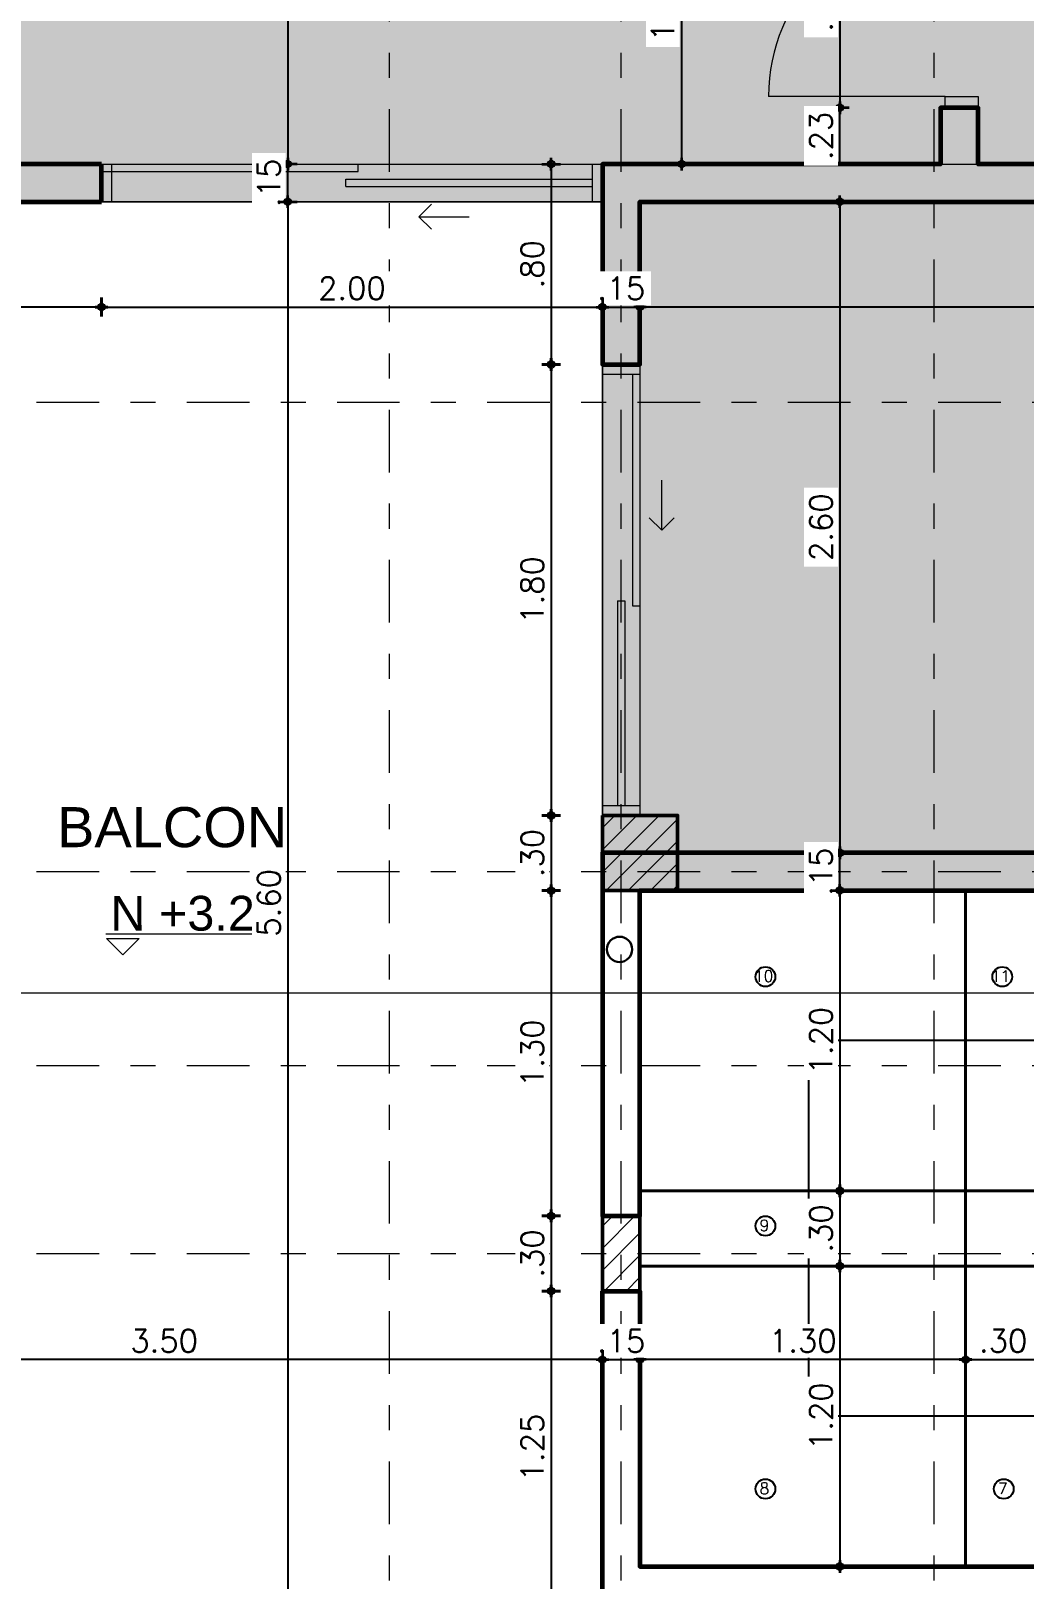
# Model space of a CAD drawing. Header units: metres. Extents: x -50 to 76, y -61 to 14.
# Drawn here: x 20.52 to 24.49, y -5.65 to 0.53 of the extents above; entities that cross this region are included whole.
import ezdxf

# ---------------------------------------------------------------- set-up
doc = ezdxf.new("R2010")
doc.units = ezdxf.units.M
doc.header["$MEASUREMENT"] = 0
for name, pattern in [('CENTER', [2, 1.25, -0.25, 0.25, -0.25]), ('CENTERX2', [4, 2.5, -0.5, 0.5, -0.5]), ('DASHDOT2', [0.5, 0.25, -0.125, 0, -0.125])]:
    doc.linetypes.add(name, pattern=pattern)
for name, color, linetype, lineweight in [('1 AREAS', 65, 'Continuous', 50), ('1 AREAS HACH', 250, 'Continuous', 9), ('1 COLUMNAS', 1, 'Continuous', 50), ('1 CORTES', 113, 'Continuous', 18), ('1 ESCALERAS', 4, 'Continuous', 40), ('1 MUROS', 255, 'Continuous', 60), ('1 NIVELES', 145, 'Continuous', 18), ('1 PUERTAS', 251, 'Continuous', 18), ('1 RELLENO COLUMNAS', 225, 'Continuous', 18), ('1 TEXTOS', 4, 'Continuous', 20), ('A. NEGRAS', 3, 'Continuous', 30), ('COTAS', 251, 'Continuous', 35), ('EJES', 251, 'CENTERX2', 0), ('Nuevo_Puertas ARCHICAD_Pluma_Nº__27', 7, 'Continuous', 35), ('TEXTOS', 4, 'Continuous', 25), ('VP', 2, 'Continuous', 25)]:
    doc.layers.add(name, color=color, linetype=linetype, lineweight=lineweight)
doc.layers.add('Nuevo_Puertas ARCHICAD_Pluma_Nº__23', color=7, linetype='Continuous', lineweight=20, true_color=0xff6600)
doc.layers.add('Nuevo_Puertas ARCHICAD_Pluma_Nº__3', color=7, linetype='Continuous', lineweight=18, true_color=0xff6600)
doc.styles.add('cotas', font='romans.shx')
doc.styles.add('Estilo_Generado_1', font='arial.ttf')
doc.styles.add('LEROY', font='arial.ttf')
doc.styles.add('ROMANS', font='romans', dxfattribs={"width": 0.7})
doc.dimstyles.new('COT-50', dxfattribs={"dimscale": 0.5, "dimtxt": 0.18, "dimasz": 0.05, "dimexe": 0.08, "dimexo": 0.1, "dimgap": 0.06, "dimtad": 1, "dimzin": 4, "dimdsep": 46, "dimtxsty": 'cotas', "dimblk1": 'COTA', "dimblk2": 'COTA', "dimsah": 1, "dimcen": 0.09, "dimse1": 1, "dimse2": 1, "dimclrd": 256, "dimclre": 253, "dimclrt": 14, "dimadec": 0, "dimazin": 0, "dimtfac": 1, "dimtix": 1, "dimtmove": 0, "dimatfit": 3, "dimldrblk": 'COTA', "dimfxl": 1, "dimtfill": 1, "dimtfillclr": 256, "dimtolj": 1, "dimtzin": 12, "dimarcsym": 0})

# ---------------------------------------------------------------- blocks, each defined once
blk = doc.blocks.new('COTA')
for p, q in [((-1, 0), (1, 0)), ((0, 1.5), (0, -1.5))]:
    blk.add_line(p, q)
blk.add_circle((0, 0), 0.5)
blk = doc.blocks.new('*D468')
at = {"layer": 'COTAS', "lineweight": -2, "transparency": 16777216}
blk.add_line((26.8804, -0.5708), (22.9804, -0.5708), dxfattribs=at)
at = {"layer": 'Defpoints', "color": 0, "transparency": 16777216}
for p in [(22.9554, -0.15), (26.9054, -0.15), (22.9554, -0.5708)]:
    blk.add_point(p, dxfattribs=at)
at = {"layer": 'COTAS', "lineweight": -2, "transparency": 16777216, "xscale": 0.025, "yscale": 0.025, "zscale": 0.025, "rotation": 180}
blk.add_blockref('COTA', (22.9554, -0.5708), dxfattribs=at)
at = {"layer": 'COTAS', "lineweight": -2, "transparency": 16777216, "xscale": 0.025, "yscale": 0.025, "zscale": 0.025}
blk.add_blockref('COTA', (26.9054, -0.5708), dxfattribs=at)
at = {"layer": 'COTAS', "color": 14, "transparency": 16777216, "insert": (24.9304, -0.4958), "char_height": 0.09, "attachment_point": 5, "style": 'cotas', "bg_fill": 3, "box_fill_scale": 1.25, "bg_fill_color": 256, "bg_fill_true_color": 13158600, "bg_fill_transparency": 0}
blk.add_mtext('\\A1;3.95', dxfattribs=at)
blk = doc.blocks.new('*D469')
at = {"layer": 'COTAS', "lineweight": -2, "transparency": 16777216}
blk.add_line((22.8054, -0.5708), (22.9554, -0.5708), dxfattribs=at)
at = {"layer": 'Defpoints', "color": 0, "transparency": 16777216}
for p in [(22.8054, -0.8), (22.9554, -0.8)]:
    blk.add_point(p, dxfattribs=at)
at = {"layer": 'COTAS', "color": 14, "transparency": 16777216, "insert": (22.8804, -0.4958), "char_height": 0.09, "attachment_point": 5, "style": 'cotas', "bg_fill": 3, "box_fill_scale": 1.25, "bg_fill_color": 256, "bg_fill_true_color": 13158600, "bg_fill_transparency": 0}
blk.add_mtext('\\A1;.15', dxfattribs=at)
at = {"layer": 'Defpoints', "color": 0, "transparency": 16777216}
blk.add_point((22.9554, -0.5708), dxfattribs=at)
blk = doc.blocks.new('*D470')
at = {"layer": 'COTAS', "lineweight": -2, "transparency": 16777216}
blk.add_line((20.8304, -0.5708), (22.7804, -0.5708), dxfattribs=at)
at = {"layer": 'Defpoints', "color": 0, "transparency": 16777216}
for p in [(20.8054, -0.15), (22.8054, -0.15), (22.8054, -0.5708)]:
    blk.add_point(p, dxfattribs=at)
at = {"layer": 'COTAS', "lineweight": -2, "transparency": 16777216, "xscale": 0.025, "yscale": 0.025, "zscale": 0.025, "rotation": 180}
blk.add_blockref('COTA', (20.8054, -0.5708), dxfattribs=at)
at = {"layer": 'COTAS', "lineweight": -2, "transparency": 16777216, "xscale": 0.025, "yscale": 0.025, "zscale": 0.025}
blk.add_blockref('COTA', (22.8054, -0.5708), dxfattribs=at)
at = {"layer": 'COTAS', "color": 14, "transparency": 16777216, "insert": (21.8054, -0.4958), "char_height": 0.09, "attachment_point": 5, "style": 'cotas', "bg_fill": 3, "box_fill_scale": 1.25, "bg_fill_color": 256, "bg_fill_true_color": 13158600, "bg_fill_transparency": 0}
blk.add_mtext('\\A1;2.00', dxfattribs=at)
blk = doc.blocks.new('*D471')
at = {"layer": 'COTAS', "lineweight": -2, "transparency": 16777216}
blk.add_line((20.7804, -0.5708), (19.9304, -0.5708), dxfattribs=at)
at = {"layer": 'Defpoints', "color": 0, "transparency": 16777216}
for p in [(19.9054, -0.15), (20.8054, -0.15), (19.9054, -0.5708)]:
    blk.add_point(p, dxfattribs=at)
at = {"layer": 'COTAS', "lineweight": -2, "transparency": 16777216, "xscale": 0.025, "yscale": 0.025, "zscale": 0.025, "rotation": 180}
blk.add_blockref('COTA', (19.9054, -0.5708), dxfattribs=at)
at = {"layer": 'COTAS', "lineweight": -2, "transparency": 16777216, "xscale": 0.025, "yscale": 0.025, "zscale": 0.025}
blk.add_blockref('COTA', (20.8054, -0.5708), dxfattribs=at)
at = {"layer": 'COTAS', "color": 14, "transparency": 16777216, "insert": (20.3554, -0.4958), "char_height": 0.09, "attachment_point": 5, "style": 'cotas', "bg_fill": 3, "box_fill_scale": 1.25, "bg_fill_color": 256, "bg_fill_true_color": 13158600, "bg_fill_transparency": 0}
blk.add_mtext('\\A1;.90', dxfattribs=at)
blk = doc.blocks.new('*D484')
at = {"layer": 'COTAS', "lineweight": -2, "transparency": 16777216}
blk.add_line((24.2804, -4.7739), (24.5304, -4.7739), dxfattribs=at)
at = {"layer": 'Defpoints', "color": 0, "transparency": 16777216}
for p in [(24.2554, -4.4), (24.5554, -4.4), (24.5554, -4.7739)]:
    blk.add_point(p, dxfattribs=at)
at = {"layer": 'COTAS', "lineweight": -2, "transparency": 16777216, "xscale": 0.025, "yscale": 0.025, "zscale": 0.025, "rotation": 180}
blk.add_blockref('COTA', (24.2554, -4.7739), dxfattribs=at)
at = {"layer": 'COTAS', "lineweight": -2, "transparency": 16777216, "xscale": 0.025, "yscale": 0.025, "zscale": 0.025}
blk.add_blockref('COTA', (24.5554, -4.7739), dxfattribs=at)
at = {"layer": 'COTAS', "color": 14, "transparency": 16777216, "insert": (24.4054, -4.6989), "char_height": 0.09, "attachment_point": 5, "style": 'cotas', "bg_fill": 3, "box_fill_scale": 1.25, "bg_fill_color": 256, "bg_fill_true_color": 13158600, "bg_fill_transparency": 0}
blk.add_mtext('\\A1;.30', dxfattribs=at)
blk = doc.blocks.new('*D485')
at = {"layer": 'COTAS', "lineweight": -2, "transparency": 16777216}
blk.add_line((24.2304, -4.7739), (22.9804, -4.7739), dxfattribs=at)
at = {"layer": 'Defpoints', "color": 0, "transparency": 16777216}
for p in [(22.9554, -4.4), (24.2554, -4.4), (22.9554, -4.7739)]:
    blk.add_point(p, dxfattribs=at)
at = {"layer": 'COTAS', "lineweight": -2, "transparency": 16777216, "xscale": 0.025, "yscale": 0.025, "zscale": 0.025, "rotation": 180}
blk.add_blockref('COTA', (22.9554, -4.7739), dxfattribs=at)
at = {"layer": 'COTAS', "lineweight": -2, "transparency": 16777216, "xscale": 0.025, "yscale": 0.025, "zscale": 0.025}
blk.add_blockref('COTA', (24.2554, -4.7739), dxfattribs=at)
at = {"layer": 'COTAS', "color": 14, "transparency": 16777216, "insert": (23.6054, -4.6989), "char_height": 0.09, "attachment_point": 5, "style": 'cotas', "bg_fill": 3, "box_fill_scale": 1.25, "bg_fill_color": 256, "bg_fill_true_color": 13158600, "bg_fill_transparency": 0}
blk.add_mtext('\\A1;1.30', dxfattribs=at)
blk = doc.blocks.new('*D486')
at = {"layer": 'COTAS', "lineweight": -2, "transparency": 16777216}
blk.add_line((22.8054, -4.7739), (22.9554, -4.7739), dxfattribs=at)
at = {"layer": 'Defpoints', "color": 0, "transparency": 16777216}
for p in [(22.8054, -4.5), (22.9554, -4.5)]:
    blk.add_point(p, dxfattribs=at)
at = {"layer": 'COTAS', "color": 14, "transparency": 16777216, "insert": (22.8804, -4.6989), "char_height": 0.09, "attachment_point": 5, "style": 'cotas', "bg_fill": 3, "box_fill_scale": 1.25, "bg_fill_color": 256, "bg_fill_true_color": 13158600, "bg_fill_transparency": 0}
blk.add_mtext('\\A1;.15', dxfattribs=at)
at = {"layer": 'Defpoints', "color": 0, "transparency": 16777216}
blk.add_point((22.9554, -4.7739), dxfattribs=at)
blk = doc.blocks.new('*D487')
at = {"layer": 'COTAS', "lineweight": -2, "transparency": 16777216}
blk.add_line((22.7804, -4.7739), (19.3304, -4.7739), dxfattribs=at)
at = {"layer": 'Defpoints', "color": 0, "transparency": 16777216}
for p in [(19.3054, -4.2), (22.8054, -4.2), (19.3054, -4.7739)]:
    blk.add_point(p, dxfattribs=at)
at = {"layer": 'COTAS', "lineweight": -2, "transparency": 16777216, "xscale": 0.025, "yscale": 0.025, "zscale": 0.025, "rotation": 180}
blk.add_blockref('COTA', (19.3054, -4.7739), dxfattribs=at)
at = {"layer": 'COTAS', "lineweight": -2, "transparency": 16777216, "xscale": 0.025, "yscale": 0.025, "zscale": 0.025}
blk.add_blockref('COTA', (22.8054, -4.7739), dxfattribs=at)
at = {"layer": 'COTAS', "color": 14, "transparency": 16777216, "insert": (21.0554, -4.6989), "char_height": 0.09, "attachment_point": 5, "style": 'cotas', "bg_fill": 3, "box_fill_scale": 1.25, "bg_fill_color": 256, "bg_fill_true_color": 13158600, "bg_fill_transparency": 0}
blk.add_mtext('\\A1;3.50', dxfattribs=at)
blk = doc.blocks.new('*D518')
at = {"layer": 'COTAS', "lineweight": -2, "transparency": 16777216}
blk.add_line((21.5489, 3.975), (21.5489, 0.025), dxfattribs=at)
at = {"layer": 'Defpoints', "color": 0, "transparency": 16777216}
for p in [(21.8054, 4), (20.8054, 0), (21.5489, 0)]:
    blk.add_point(p, dxfattribs=at)
at = {"layer": 'COTAS', "lineweight": -2, "transparency": 16777216, "xscale": 0.025, "yscale": 0.025, "zscale": 0.025}
for p, rotation in [((21.5489, 4), 90), ((21.5489, 0), 270)]:
    blk.add_blockref('COTA', p, dxfattribs=dict(at, rotation=rotation))
at = {"layer": 'COTAS', "color": 14, "transparency": 16777216, "insert": (21.4739, 2), "char_height": 0.09, "attachment_point": 5, "rotation": 90, "style": 'cotas', "bg_fill": 3, "box_fill_scale": 1.25, "bg_fill_color": 256, "bg_fill_true_color": 13158600, "bg_fill_transparency": 0}
blk.add_mtext('\\A1;4.00', dxfattribs=at)
blk = doc.blocks.new('*D521')
at = {"layer": 'COTAS', "lineweight": -2, "transparency": 16777216}
blk.add_line((23.1214, 1.225), (23.1214, 0.025), dxfattribs=at)
at = {"layer": 'Defpoints', "color": 0, "transparency": 16777216}
for p in [(23.3554, 1.25), (22.8054, 0), (23.1214, 0)]:
    blk.add_point(p, dxfattribs=at)
at = {"layer": 'COTAS', "lineweight": -2, "transparency": 16777216, "xscale": 0.025, "yscale": 0.025, "zscale": 0.025}
for p, rotation in [((23.1214, 1.25), 90), ((23.1214, 0), 270)]:
    blk.add_blockref('COTA', p, dxfattribs=dict(at, rotation=rotation))
at = {"layer": 'COTAS', "color": 14, "transparency": 16777216, "insert": (23.0464, 0.625), "char_height": 0.09, "attachment_point": 5, "rotation": 90, "style": 'cotas', "bg_fill": 3, "box_fill_scale": 1.25, "bg_fill_color": 256, "bg_fill_true_color": 13158600, "bg_fill_transparency": 0}
blk.add_mtext('\\A1;1.25', dxfattribs=at)
blk = doc.blocks.new('*D526')
at = {"layer": 'COTAS', "lineweight": -2, "transparency": 16777216}
blk.add_line((23.7533, 1), (23.7533, 0.25), dxfattribs=at)
at = {"layer": 'Defpoints', "color": 0, "transparency": 16777216}
for p in [(24.1554, 1.025), (23.7533, 0.225), (24.1554, 0.225)]:
    blk.add_point(p, dxfattribs=at)
at = {"layer": 'COTAS', "lineweight": -2, "transparency": 16777216, "xscale": 0.025, "yscale": 0.025, "zscale": 0.025}
for p, rotation in [((23.7533, 1.025), 90), ((23.7533, 0.225), 270)]:
    blk.add_blockref('COTA', p, dxfattribs=dict(at, rotation=rotation))
at = {"layer": 'COTAS', "color": 14, "transparency": 16777216, "insert": (23.6783, 0.625), "char_height": 0.09, "attachment_point": 5, "rotation": 90, "style": 'cotas', "bg_fill": 3, "box_fill_scale": 1.25, "bg_fill_color": 256, "bg_fill_true_color": 13158600, "bg_fill_transparency": 0}
blk.add_mtext('\\A1;.80', dxfattribs=at)
blk = doc.blocks.new('*D527')
at = {"layer": 'COTAS', "lineweight": -2, "transparency": 16777216}
blk.add_line((23.7533, 0), (23.7533, 0.225), dxfattribs=at)
at = {"layer": 'Defpoints', "color": 0, "transparency": 16777216}
for p in [(24.1745, 0.225), (24.1554, 0)]:
    blk.add_point(p, dxfattribs=at)
at = {"layer": 'COTAS', "color": 14, "transparency": 16777216, "insert": (23.6783, 0.1125), "char_height": 0.09, "attachment_point": 5, "rotation": 90, "style": 'cotas', "bg_fill": 3, "box_fill_scale": 1.25, "bg_fill_color": 256, "bg_fill_true_color": 13158600, "bg_fill_transparency": 0}
blk.add_mtext('\\A1;.23', dxfattribs=at)
at = {"layer": 'Defpoints', "color": 0, "transparency": 16777216}
blk.add_point((23.7533, 0.225), dxfattribs=at)
blk = doc.blocks.new('*D528')
at = {"layer": 'COTAS', "lineweight": -2, "transparency": 16777216}
blk.add_line((21.5489, -0.15), (21.5489, 0), dxfattribs=at)
at = {"layer": 'Defpoints', "color": 0, "transparency": 16777216}
for p in [(20.8054, 0), (20.8054, -0.15)]:
    blk.add_point(p, dxfattribs=at)
at = {"layer": 'COTAS', "color": 14, "transparency": 16777216, "insert": (21.4739, -0.075), "char_height": 0.09, "attachment_point": 5, "rotation": 90, "style": 'cotas', "bg_fill": 3, "box_fill_scale": 1.25, "bg_fill_color": 256, "bg_fill_true_color": 13158600, "bg_fill_transparency": 0}
blk.add_mtext('\\A1;.15', dxfattribs=at)
at = {"layer": 'Defpoints', "color": 0, "transparency": 16777216}
blk.add_point((21.5489, 0), dxfattribs=at)
blk = doc.blocks.new('*D529')
at = {"layer": 'COTAS', "lineweight": -2, "transparency": 16777216}
blk.add_line((21.5489, -0.175), (21.5489, -5.725), dxfattribs=at)
at = {"layer": 'Defpoints', "color": 0, "transparency": 16777216}
for p in [(22.8054, -0.15), (21.5489, -5.75), (22.8054, -5.75)]:
    blk.add_point(p, dxfattribs=at)
at = {"layer": 'COTAS', "lineweight": -2, "transparency": 16777216, "xscale": 0.025, "yscale": 0.025, "zscale": 0.025}
for p, rotation in [((21.5489, -0.15), 90), ((21.5489, -5.75), 270)]:
    blk.add_blockref('COTA', p, dxfattribs=dict(at, rotation=rotation))
at = {"layer": 'COTAS', "color": 14, "transparency": 16777216, "insert": (21.4739, -2.95), "char_height": 0.09, "attachment_point": 5, "rotation": 90, "style": 'cotas', "bg_fill": 3, "box_fill_scale": 1.25, "bg_fill_color": 256, "bg_fill_true_color": 13158600, "bg_fill_transparency": 0}
blk.add_mtext('\\A1;5.60', dxfattribs=at)
blk = doc.blocks.new('*D530')
at = {"layer": 'COTAS', "lineweight": -2, "transparency": 16777216}
blk.add_line((22.6008, -0.025), (22.6008, -0.775), dxfattribs=at)
at = {"layer": 'Defpoints', "color": 0, "transparency": 16777216}
for p in [(22.8054, 0), (22.6008, -0.8), (22.9554, -0.8)]:
    blk.add_point(p, dxfattribs=at)
at = {"layer": 'COTAS', "lineweight": -2, "transparency": 16777216, "xscale": 0.025, "yscale": 0.025, "zscale": 0.025}
for p, rotation in [((22.6008, 0), 90), ((22.6008, -0.8), 270)]:
    blk.add_blockref('COTA', p, dxfattribs=dict(at, rotation=rotation))
at = {"layer": 'COTAS', "color": 14, "transparency": 16777216, "insert": (22.5258, -0.4), "char_height": 0.09, "attachment_point": 5, "rotation": 90, "style": 'cotas', "bg_fill": 3, "box_fill_scale": 1.25, "bg_fill_color": 256, "bg_fill_true_color": 13158600, "bg_fill_transparency": 0}
blk.add_mtext('\\A1;.80', dxfattribs=at)
blk = doc.blocks.new('*D531')
at = {"layer": 'COTAS', "lineweight": -2, "transparency": 16777216}
blk.add_line((22.6008, -0.825), (22.6008, -2.576), dxfattribs=at)
at = {"layer": 'Defpoints', "color": 0, "transparency": 16777216}
for p in [(22.9554, -0.8), (22.6008, -2.601), (23.1054, -2.601)]:
    blk.add_point(p, dxfattribs=at)
at = {"layer": 'COTAS', "lineweight": -2, "transparency": 16777216, "xscale": 0.025, "yscale": 0.025, "zscale": 0.025}
for p, rotation in [((22.6008, -0.8), 90), ((22.6008, -2.601), 270)]:
    blk.add_blockref('COTA', p, dxfattribs=dict(at, rotation=rotation))
at = {"layer": 'COTAS', "color": 14, "transparency": 16777216, "insert": (22.5258, -1.7005), "char_height": 0.09, "attachment_point": 5, "rotation": 90, "style": 'cotas', "bg_fill": 3, "box_fill_scale": 1.25, "bg_fill_color": 256, "bg_fill_true_color": 13158600, "bg_fill_transparency": 0}
blk.add_mtext('\\A1;1.80', dxfattribs=at)
blk = doc.blocks.new('*D532')
at = {"layer": 'COTAS', "lineweight": -2, "transparency": 16777216}
blk.add_line((22.6008, -2.626), (22.6008, -2.876), dxfattribs=at)
at = {"layer": 'Defpoints', "color": 0, "transparency": 16777216}
for p in [(23.1054, -2.601), (22.6008, -2.901), (23.1054, -2.901)]:
    blk.add_point(p, dxfattribs=at)
at = {"layer": 'COTAS', "lineweight": -2, "transparency": 16777216, "xscale": 0.025, "yscale": 0.025, "zscale": 0.025}
for p, rotation in [((22.6008, -2.601), 90), ((22.6008, -2.901), 270)]:
    blk.add_blockref('COTA', p, dxfattribs=dict(at, rotation=rotation))
at = {"layer": 'COTAS', "color": 14, "transparency": 16777216, "insert": (22.5258, -2.751), "char_height": 0.09, "attachment_point": 5, "rotation": 90, "style": 'cotas', "bg_fill": 3, "box_fill_scale": 1.25, "bg_fill_color": 256, "bg_fill_true_color": 13158600, "bg_fill_transparency": 0}
blk.add_mtext('\\A1;.30', dxfattribs=at)
blk = doc.blocks.new('*D533')
at = {"layer": 'COTAS', "lineweight": -2, "transparency": 16777216}
blk.add_line((23.7533, -0.175), (23.7533, -2.725), dxfattribs=at)
at = {"layer": 'Defpoints', "color": 0, "transparency": 16777216}
for p in [(22.9554, -0.15), (22.8054, -2.75), (23.7533, -2.75)]:
    blk.add_point(p, dxfattribs=at)
at = {"layer": 'COTAS', "lineweight": -2, "transparency": 16777216, "xscale": 0.025, "yscale": 0.025, "zscale": 0.025}
for p, rotation in [((23.7533, -0.15), 90), ((23.7533, -2.75), 270)]:
    blk.add_blockref('COTA', p, dxfattribs=dict(at, rotation=rotation))
at = {"layer": 'COTAS', "color": 14, "transparency": 16777216, "insert": (23.6783, -1.45), "char_height": 0.09, "attachment_point": 5, "rotation": 90, "style": 'cotas', "bg_fill": 3, "box_fill_scale": 1.25, "bg_fill_color": 256, "bg_fill_true_color": 13158600, "bg_fill_transparency": 0}
blk.add_mtext('\\A1;2.60', dxfattribs=at)
blk = doc.blocks.new('*D534')
at = {"layer": 'COTAS', "lineweight": -2, "transparency": 16777216}
blk.add_line((23.7533, -2.901), (23.7533, -2.75), dxfattribs=at)
at = {"layer": 'Defpoints', "color": 0, "transparency": 16777216}
for p in [(22.8054, -2.75), (23.1054, -2.901)]:
    blk.add_point(p, dxfattribs=at)
at = {"layer": 'COTAS', "color": 14, "transparency": 16777216, "insert": (23.6783, -2.8255), "char_height": 0.09, "attachment_point": 5, "rotation": 90, "style": 'cotas', "bg_fill": 3, "box_fill_scale": 1.25, "bg_fill_color": 256, "bg_fill_true_color": 13158600, "bg_fill_transparency": 0}
blk.add_mtext('\\A1;.15', dxfattribs=at)
at = {"layer": 'Defpoints', "color": 0, "transparency": 16777216}
blk.add_point((23.7533, -2.75), dxfattribs=at)
blk = doc.blocks.new('*D535')
at = {"layer": 'COTAS', "lineweight": -2, "transparency": 16777216}
blk.add_line((23.7533, -2.925), (23.7533, -4.075), dxfattribs=at)
at = {"layer": 'Defpoints', "color": 0, "transparency": 16777216}
for p in [(22.9554, -2.9), (22.9554, -4.1), (23.7533, -4.1)]:
    blk.add_point(p, dxfattribs=at)
at = {"layer": 'COTAS', "lineweight": -2, "transparency": 16777216, "xscale": 0.025, "yscale": 0.025, "zscale": 0.025}
for p, rotation in [((23.7533, -2.9), 90), ((23.7533, -4.1), 270)]:
    blk.add_blockref('COTA', p, dxfattribs=dict(at, rotation=rotation))
at = {"layer": 'COTAS', "color": 14, "transparency": 16777216, "insert": (23.6783, -3.5), "char_height": 0.09, "attachment_point": 5, "rotation": 90, "style": 'cotas', "bg_fill": 3, "box_fill_scale": 1.25, "bg_fill_color": 256, "bg_fill_true_color": 13158600, "bg_fill_transparency": 0}
blk.add_mtext('\\A1;1.20', dxfattribs=at)
blk = doc.blocks.new('*D536')
at = {"layer": 'COTAS', "lineweight": -2, "transparency": 16777216}
blk.add_line((23.7533, -4.125), (23.7533, -4.375), dxfattribs=at)
at = {"layer": 'Defpoints', "color": 0, "transparency": 16777216}
for p in [(22.9554, -4.1), (22.9554, -4.4), (23.7533, -4.4)]:
    blk.add_point(p, dxfattribs=at)
at = {"layer": 'COTAS', "lineweight": -2, "transparency": 16777216, "xscale": 0.025, "yscale": 0.025, "zscale": 0.025}
for p, rotation in [((23.7533, -4.1), 90), ((23.7533, -4.4), 270)]:
    blk.add_blockref('COTA', p, dxfattribs=dict(at, rotation=rotation))
at = {"layer": 'COTAS', "color": 14, "transparency": 16777216, "insert": (23.6783, -4.25), "char_height": 0.09, "attachment_point": 5, "rotation": 90, "style": 'cotas', "bg_fill": 3, "box_fill_scale": 1.25, "bg_fill_color": 256, "bg_fill_true_color": 13158600, "bg_fill_transparency": 0}
blk.add_mtext('\\A1;.30', dxfattribs=at)
blk = doc.blocks.new('*D537')
at = {"layer": 'COTAS', "lineweight": -2, "transparency": 16777216}
blk.add_line((23.7533, -4.425), (23.7533, -5.575), dxfattribs=at)
at = {"layer": 'Defpoints', "color": 0, "transparency": 16777216}
for p in [(22.9554, -4.4), (22.9554, -5.6), (23.7533, -5.6)]:
    blk.add_point(p, dxfattribs=at)
at = {"layer": 'COTAS', "lineweight": -2, "transparency": 16777216, "xscale": 0.025, "yscale": 0.025, "zscale": 0.025}
for p, rotation in [((23.7533, -4.4), 90), ((23.7533, -5.6), 270)]:
    blk.add_blockref('COTA', p, dxfattribs=dict(at, rotation=rotation))
at = {"layer": 'COTAS', "color": 14, "transparency": 16777216, "insert": (23.6783, -5), "char_height": 0.09, "attachment_point": 5, "rotation": 90, "style": 'cotas', "bg_fill": 3, "box_fill_scale": 1.25, "bg_fill_color": 256, "bg_fill_true_color": 13158600, "bg_fill_transparency": 0}
blk.add_mtext('\\A1;1.20', dxfattribs=at)
blk = doc.blocks.new('*D538')
at = {"layer": 'COTAS', "lineweight": -2, "transparency": 16777216}
blk.add_line((22.6008, -2.926), (22.6008, -4.175), dxfattribs=at)
at = {"layer": 'Defpoints', "color": 0, "transparency": 16777216}
for p in [(22.8054, -2.901), (22.6008, -4.2), (22.8054, -4.2)]:
    blk.add_point(p, dxfattribs=at)
at = {"layer": 'COTAS', "lineweight": -2, "transparency": 16777216, "xscale": 0.025, "yscale": 0.025, "zscale": 0.025}
for p, rotation in [((22.6008, -2.901), 90), ((22.6008, -4.2), 270)]:
    blk.add_blockref('COTA', p, dxfattribs=dict(at, rotation=rotation))
at = {"layer": 'COTAS', "color": 14, "transparency": 16777216, "insert": (22.5258, -3.5505), "char_height": 0.09, "attachment_point": 5, "rotation": 90, "style": 'cotas', "bg_fill": 3, "box_fill_scale": 1.25, "bg_fill_color": 256, "bg_fill_true_color": 13158600, "bg_fill_transparency": 0}
blk.add_mtext('\\A1;1.30', dxfattribs=at)
blk = doc.blocks.new('*D539')
at = {"layer": 'COTAS', "lineweight": -2, "transparency": 16777216}
blk.add_line((22.6008, -4.225), (22.6008, -4.475), dxfattribs=at)
at = {"layer": 'Defpoints', "color": 0, "transparency": 16777216}
for p in [(22.8054, -4.2), (22.6008, -4.5), (22.8054, -4.5)]:
    blk.add_point(p, dxfattribs=at)
at = {"layer": 'COTAS', "lineweight": -2, "transparency": 16777216, "xscale": 0.025, "yscale": 0.025, "zscale": 0.025}
for p, rotation in [((22.6008, -4.2), 90), ((22.6008, -4.5), 270)]:
    blk.add_blockref('COTA', p, dxfattribs=dict(at, rotation=rotation))
at = {"layer": 'COTAS', "color": 14, "transparency": 16777216, "insert": (22.5258, -4.35), "char_height": 0.09, "attachment_point": 5, "rotation": 90, "style": 'cotas', "bg_fill": 3, "box_fill_scale": 1.25, "bg_fill_color": 256, "bg_fill_true_color": 13158600, "bg_fill_transparency": 0}
blk.add_mtext('\\A1;.30', dxfattribs=at)
blk = doc.blocks.new('*D540')
at = {"layer": 'COTAS', "lineweight": -2, "transparency": 16777216}
blk.add_line((22.6008, -4.525), (22.6008, -5.725), dxfattribs=at)
at = {"layer": 'Defpoints', "color": 0, "transparency": 16777216}
for p in [(22.8054, -4.5), (22.6008, -5.75), (22.8054, -5.75)]:
    blk.add_point(p, dxfattribs=at)
at = {"layer": 'COTAS', "lineweight": -2, "transparency": 16777216, "xscale": 0.025, "yscale": 0.025, "zscale": 0.025}
for p, rotation in [((22.6008, -4.5), 90), ((22.6008, -5.75), 270)]:
    blk.add_blockref('COTA', p, dxfattribs=dict(at, rotation=rotation))
at = {"layer": 'COTAS', "color": 14, "transparency": 16777216, "insert": (22.5258, -5.125), "char_height": 0.09, "attachment_point": 5, "rotation": 90, "style": 'cotas', "bg_fill": 3, "box_fill_scale": 1.25, "bg_fill_color": 256, "bg_fill_true_color": 13158600, "bg_fill_transparency": 0}
blk.add_mtext('\\A1;1.25', dxfattribs=at)
blk = doc.blocks.new('*D597')
at = {"layer": 'COTAS', "lineweight": -2, "transparency": 16777216}
blk.add_line((18.6419, 6.675), (18.6419, -5.725), dxfattribs=at)
at = {"layer": 'Defpoints', "color": 0, "transparency": 16777216}
for p in [(21.8054, 6.7), (18.6419, -5.75), (19.3054, -5.75)]:
    blk.add_point(p, dxfattribs=at)
at = {"layer": 'COTAS', "lineweight": -2, "transparency": 16777216, "xscale": 0.025, "yscale": 0.025, "zscale": 0.025}
for p, rotation in [((18.6419, 6.7), 90), ((18.6419, -5.75), 270)]:
    blk.add_blockref('COTA', p, dxfattribs=dict(at, rotation=rotation))
at = {"layer": 'COTAS', "color": 14, "transparency": 16777216, "insert": (18.5669, 0.475), "char_height": 0.09, "attachment_point": 5, "rotation": 90, "style": 'cotas', "bg_fill": 3, "box_fill_scale": 1.25, "bg_fill_color": 256, "bg_fill_true_color": 13158600, "bg_fill_transparency": 0}
blk.add_mtext('\\A1;12.45', dxfattribs=at)

msp = doc.modelspace()

# ---------------------------------------------------------------- hatches: boundary and pattern name
at = {"layer": '1 AREAS HACH'}
h = msp.add_hatch(dxfattribs=at)
h.set_pattern_fill('ANGLE', color=256)
h.set_pattern_definition([(0, (0, 0), (0, 0.275), [0.2, -0.075]), (90, (0, 0), (-0.275, 2e-17), [0.2, -0.075])])
h.paths.add_polyline_path([(28.5554, 2.55), (28.3554, 2.55), (28.3554, 4.75), (28.5554, 4.75), (28.5554, 5.9), (28.2054, 5.9), (28.2054, 5.45), (26.1054, 5.45), (26.1054, 6.7), (21.8054, 6.7), (21.8054, 4.3), (20.2054, 4.3), (20.2054, 4.75), (19.9054, 4.75), (19.9054, -0.15), (22.8054, -0.15), (22.8054, -2.9), (22.9554, -2.9), (26.3554, -2.9), (26.3554, -4.1), (26.9054, -4.1), (26.9054, -4.5), (27.1554, -4.5), (28.8554, -4.5), (28.8554, -5.3), (29.2554, -5.3), (29.2554, -3.95), (29.2054, -3.95), (29.2054, -0.15), (34.2054, -0.15), (34.2054, -5.3), (34.3554, -5.3), (34.3554, -6.8), (39.7054, -6.8), (39.7054, 0.15), (38.4054, 0.15), (38.4054, 2.15), (39.0054, 2.15), (39.0054, 4.55), (38.7054, 4.55), (38.7054, 4.25), (33.1254, 4.25), (33.1254, 4.55), (32.7554, 4.55), (32.7554, 1.4), (28.5554, 1.4)])
at = {"layer": '1 RELLENO COLUMNAS'}
h = msp.add_hatch(dxfattribs=at)
h.set_pattern_fill('ANSI31', color=256, scale=0.5)
h.paths.add_polyline_path([(19.9054, 3.55), (20.2054, 3.55), (20.2054, 4.75), (19.9054, 4.75)])
h.paths.add_polyline_path([(20.3554, 1.25), (20.3554, 1.6), (19.9054, 1.6027), (19.9054, 1.25)])
h.paths.add_polyline_path([(24.3054, 1.25), (24.3054, 1.5), (23.9554, 1.5), (23.9554, 1.25)])
h.paths.add_polyline_path([(23.9554, 5.15), (24.3054, 5.15), (24.3054, 5.35), (23.9554, 5.35)])
h.paths.add_polyline_path([(22.8054, -2.901), (23.1054, -2.901), (23.1054, -2.601), (22.8054, -2.601)])
h.paths.add_polyline_path([(22.8054, -4.5), (22.9554, -4.5), (22.9554, -4.2), (22.8054, -4.2)])
h.paths.add_polyline_path([(27.3554, -4.1), (26.9054, -4.1), (26.9054, -4.5), (27.3554, -4.5)])
h.paths.add_polyline_path([(27.1554, -2.1), (26.9054, -2.1), (26.9054, -2.9), (27.1554, -2.9)])
h.paths.add_polyline_path([(29.2554, -4.5), (29.2554, -4.2), (29.2554, -3.95), (28.8554, -3.95), (28.8554, -4.1), (28.6554, -4.1), (28.6554, -4.5)])
h.paths.add_polyline_path([(28.8554, -5.3), (29.2554, -5.3), (29.2554, -4.5), (28.8554, -4.5)])
h.paths.add_polyline_path([(29.2554, -7.4), (28.8554, -7.4), (28.8554, -8.75), (29.2554, -8.75)])
h.paths.add_polyline_path([(34.2054, -5.3), (34.5054, -5.3), (34.5054, -3.95), (34.2054, -3.95)])
h.paths.add_polyline_path([(34.2054, -2.4), (34.5054, -2.4), (34.5054, 0.1389), (34.2054, 0.1389)])
h.paths.add_polyline_path([(34.2054, 1.4), (34.2054, 1.25), (34.5054, 1.25), (34.5054, 2.1), (34.2054, 2.1)])
h.paths.add_polyline_path([(33.1254, 4.55), (32.7554, 4.55), (32.7554, 3.9), (33.1254, 3.9)])
h.paths.add_polyline_path([(28.5554, 2.55), (28.2054, 2.55), (28.2054, 1.25), (28.5554, 1.25)])
h.paths.add_polyline_path([(28.5554, 5.9), (28.2054, 5.9), (28.2054, 4.75), (28.5554, 4.75)])
h.paths.add_polyline_path([(39.0054, 3.9), (39.0054, 4.55), (38.7054, 4.55), (38.7054, 3.9)])
h.paths.add_polyline_path([(38.2554, 1.25), (38.4054, 1.25), (38.4054, 2.3), (38.2554, 2.3)])
h.paths.add_polyline_path([(38.0554, -3.75), (38.4054, -3.75), (38.4054, -2.65), (38.0554, -2.65)])

# ---------------------------------------------------------------- linework, layer by layer
at = {"layer": '1 AREAS', "lineweight": 13}
msp.add_lwpolyline([(28.8554, -4.5), (27.1554, -4.5), (26.9054, -4.5), (26.9054, -4.1), (26.3554, -4.1), (26.3554, -2.9), (22.9554, -2.9), (22.8054, -2.9), (22.8054, -0.15), (19.9054, -0.15), (19.9054, 4.75), (20.2054, 4.75), (20.2054, 4.3), (21.8054, 4.3), (21.8054, 6.7), (26.1054, 6.7), (26.1054, 5.45), (28.2054, 5.45), (28.2054, 5.9), (28.5554, 5.9)], dxfattribs=at)
at = {"layer": '1 COLUMNAS'}
for points in [[(22.8054, -2.601), (23.1054, -2.601), (23.1054, -2.901), (22.8054, -2.901)], [(22.8054, -4.2), (22.9554, -4.2), (22.9554, -4.5), (22.8054, -4.5)]]:
    msp.add_lwpolyline(points, close=True, dxfattribs=at)
at = {"layer": '1 CORTES'}
msp.add_line((18.1259, -3.3086), (40.9543, -3.3086), dxfattribs=at)
at = {"layer": '1 ESCALERAS'}
for p, q in [((24.2554, -4.1), (24.2554, -2.9)), ((24.2554, -4.1), (22.9554, -4.1)), ((26.9054, -4.1), (24.2554, -4.1)), ((24.2554, -4.1), (24.2554, -4.4)), ((24.2554, -4.4), (22.9554, -4.4)), ((24.2554, -4.4), (26.9054, -4.4)), ((24.2554, -4.4), (24.2554, -5.6))]:
    msp.add_line(p, q, dxfattribs=at)
at = {"layer": '1 MUROS'}
for p, q in [((20.8054, 0), (20.0554, 0)), ((20.8054, -0.15), (20.8054, 0)), ((19.9054, -0.15), (20.8054, -0.15))]:
    msp.add_line(p, q, dxfattribs=at)
for points in [[(26.9054, -0.8), (27.1554, -0.8), (27.1554, 0), (24.3054, 0), (24.3054, 0.225), (24.1554, 0.225), (24.1554, 0), (22.8054, 0), (22.8054, -0.15), (22.8054, -0.15), (22.8054, -0.8), (22.9554, -0.8), (22.9554, -0.15), (26.9054, -0.15)], [(26.9054, -2.75), (22.8054, -2.75), (22.8054, -4.2), (22.9554, -4.2), (22.9554, -2.9), (26.9054, -2.9)], [(22.8054, -4.5), (22.9554, -4.5), (22.9554, -5.6), (26.9054, -5.6), (26.9054, -4.5), (27.1554, -4.5), (27.1554, -5.75), (22.8054, -5.75)]]:
    msp.add_lwpolyline(points, close=True, dxfattribs=at)
at = {"layer": '1 NIVELES', "color": 2, "linetype": 'CENTER'}
for p, q in [((20.8232, -3.074), (21.4199, -3.074)), ((20.891, -3.158), (20.8257, -3.0929)), ((20.8257, -3.0929), (20.9563, -3.0929)), ((20.891, -3.158), (20.9563, -3.0929))]:
    msp.add_line(p, q, dxfattribs=at)
at = {"layer": '1 PUERTAS'}
for p, q in [((20.8054, 0), (22.8054, 0)), ((20.8054, 0), (21.8304, 0)), ((20.8054, -0.03), (21.8304, -0.03)), ((20.8454, 0), (20.8454, -0.15)), ((21.7804, -0.06), (22.7654, -0.06)), ((21.7804, -0.09), (21.7804, -0.06)), ((21.8304, -0.03), (21.8304, 0)), ((22.7654, -0.15), (22.7654, 0)), ((21.7804, -0.09), (22.7654, -0.09)), ((20.8054, -0.15), (22.8054, -0.15)), ((22.1229, -0.16), (22.0729, -0.21)), ((22.0729, -0.21), (22.2729, -0.21)), ((22.0729, -0.21), (22.1229, -0.26)), ((22.8054, -0.8), (22.8054, -2.601)), ((22.9554, -0.8), (22.9554, -2.601)), ((22.9554, -0.8), (22.9554, -1.7643)), ((22.9554, -0.84), (22.8054, -0.84)), ((22.9254, -0.84), (22.9254, -1.7643)), ((23.0424, -1.4622), (23.0424, -1.2622)), ((22.9924, -1.4122), (23.0424, -1.4622)), ((23.0424, -1.4622), (23.0924, -1.4122)), ((22.8654, -1.7443), (22.8654, -2.561)), ((22.8654, -1.7443), (22.8954, -1.7443)), ((22.8954, -1.7443), (22.8954, -2.561)), ((22.9254, -1.7643), (22.9554, -1.7643)), ((22.8054, -2.561), (22.9554, -2.561))]:
    msp.add_line(p, q, dxfattribs=at)
at = {"layer": 'A. NEGRAS'}
msp.add_circle((22.874, -3.1356), 0.0505, dxfattribs=at)
at = {"layer": 'EJES', "linetype": 'DASHDOT2'}
for p, q in [((21.9554, -10.2308), (21.9554, 7.233)), ((21.9554, -10.2308), (21.9554, 7.233)), ((22.8804, -10.2308), (22.8804, 7.233)), ((22.8804, -10.2308), (22.8804, 7.233)), ((24.1304, -10.2308), (24.1304, 7.233)), ((24.1304, -10.2308), (24.1304, 7.233)), ((18.1458, 0), (41.7774, 0)), ((18.1458, -0.95), (41.7774, -0.95)), ((18.1458, -2.825), (41.8403, -2.825)), ((18.1458, -3.6), (41.8674, -3.6)), ((18.1458, -4.35), (41.8674, -4.35))]:
    msp.add_line(p, q, dxfattribs=at)
at = {"layer": 'Nuevo_Puertas ARCHICAD_Pluma_Nº__23', "color": 30, "linetype": 'Continuous', "lineweight": 20, "true_color": 0xff6600}
for p, q in [((24.1745, 0.225), (24.1745, 0.2706)), ((24.1745, 0.2706), (24.3054, 0.2706)), ((24.3054, 0.2706), (24.3054, 0.225)), ((24.3054, 0.225), (24.1745, 0.225))]:
    msp.add_line(p, q, dxfattribs=at)
at = {"layer": 'Nuevo_Puertas ARCHICAD_Pluma_Nº__27', "color": 7, "linetype": 'Continuous', "lineweight": 35}
msp.add_line((24.1745, 0.225), (24.3054, 0.225), dxfattribs=at)
msp.add_line((24.1745, 0.225), (24.3054, 0.225), dxfattribs=at)
at = {"layer": 'Nuevo_Puertas ARCHICAD_Pluma_Nº__3', "color": 30, "linetype": 'Continuous', "lineweight": 18, "true_color": 0xff6600}
msp.add_line((24.1745, 0.2706), (23.4684, 0.2706), dxfattribs=at)
msp.add_arc((24.1745, 0.2706), 0.7061, 90, 180, dxfattribs=at)
at = {"layer": 'VP'}
for p, q in [((23.6301, -5), (23.6301, -3.5)), ((26.3554, -3.5), (23.6301, -3.5)), ((26.3304, -5), (23.6301, -5))]:
    msp.add_line(p, q, dxfattribs=at)
for centre in [(23.4563, -3.2447), (24.4018, -3.2447), (23.4563, -4.2402), (23.4563, -5.2903), (24.4079, -5.2903)]:
    msp.add_circle(centre, 0.0394, dxfattribs=at)

# ---------------------------------------------------------------- texts
at = {"layer": '1 TEXTOS', "insert": (20.6281, -2.5676), "char_height": 0.16, "attachment_point": 1, "style": 'Estilo_Generado_1'}
msp.add_mtext('\\A1;{\\pql;\\fArial|b0|i0|c0|p34;BALCON}', dxfattribs=at)
at = {"layer": 'TEXTOS', "color": 2, "style": 'LEROY'}
msp.add_text('N +3.24', height=0.13885, rotation=0.0654, dxfattribs=at).set_placement((20.8409, -3.0613))
at = {"layer": 'VP', "style": 'ROMANS'}
for s, height, p in [('10', 0.04519, (23.4103, -3.2649)), ('11', 0.04519, (24.3557, -3.2649)), ('9', 0.0452, (23.4329, -4.2604)), ('8', 0.0452, (23.4329, -5.3105)), ('7', 0.0452, (24.3845, -5.3105))]:
    msp.add_text(s, height=height, dxfattribs=at).set_placement(p)

# ---------------------------------------------------------------- next in the draw order: dimensions: what is measured, and where the dimension line sits
at = {"layer": 'COTAS'}
for base, p1, p2, picture, middle in [((21.5489, 0), (21.8054, 4), (20.8054, 0), '*D518', (21.4739, 2)), ((23.1214, 0), (23.3554, 1.25), (22.8054, 0), '*D521', (23.0464, 0.625)), ((23.7533, 0.225), (24.1554, 1.025), (24.1554, 0.225), '*D526', (23.6783, 0.625))]:
    dim = msp.add_linear_dim(base=base, p1=p1, p2=p2, angle=90, dimstyle='COT-50', dxfattribs=at)
    dim.commit()
    dim.dimension.update_dxf_attribs({"geometry": picture, "text_midpoint": middle})
for base, p1, p2, picture, middle in [((22.9554, -0.5708), (26.9054, -0.15), (22.9554, -0.15), '*D468', (24.9304, -0.4958)), ((24.5554, -4.7739), (24.2554, -4.4), (24.5554, -4.4), '*D484', (24.4054, -4.6989))]:
    dim = msp.add_linear_dim(base=base, p1=p1, p2=p2, dimstyle='COT-50', dxfattribs=at)
    dim.commit()
    dim.dimension.update_dxf_attribs({"geometry": picture, "text_midpoint": middle})

# ---------------------------------------------------------------- next in the draw order: dimensions: what is measured, and where the dimension line sits
dim = msp.add_linear_dim(base=(23.7533393819, 0.225), p1=(24.1554466567, 0), p2=(24.1744751698, 0.225), angle=90, dimstyle='COT-50', dxfattribs=at)
dim.commit()
dim.dimension.update_dxf_attribs({"geometry": '*D527', "text_midpoint": (23.6783393819, 0.1125)})
for base, p1, p2, picture, middle in [((22.9554, -0.5708), (22.8054, -0.8), (22.9554, -0.8), '*D469', (22.8804, -0.4958)), ((22.9554, -4.7739), (24.2554, -4.4), (22.9554, -4.4), '*D485', (23.6054, -4.6989))]:
    dim = msp.add_linear_dim(base=base, p1=p1, p2=p2, dimstyle='COT-50', dxfattribs=at)
    dim.commit()
    dim.dimension.update_dxf_attribs({"geometry": picture, "text_midpoint": middle})

# ---------------------------------------------------------------- next in the draw order: dimensions: what is measured, and where the dimension line sits
for base, p1, p2, picture, middle in [((22.8054, -0.5708), (20.8054, -0.15), (22.8054, -0.15), '*D470', (21.8054, -0.4958)), ((22.9554, -4.7739), (22.8054, -4.5), (22.9554, -4.5), '*D486', (22.8804, -4.6989))]:
    dim = msp.add_linear_dim(base=base, p1=p1, p2=p2, dimstyle='COT-50', dxfattribs=at)
    dim.commit()
    dim.dimension.update_dxf_attribs({"geometry": picture, "text_midpoint": middle})

# ---------------------------------------------------------------- next in the draw order: dimensions: what is measured, and where the dimension line sits
for base, p1, p2, picture, middle in [((19.9054, -0.5708), (20.8054, -0.15), (19.9054, -0.15), '*D471', (20.3554, -0.4958)), ((19.3054, -4.7739), (22.8054, -4.2), (19.3054, -4.2), '*D487', (21.0554, -4.6989))]:
    dim = msp.add_linear_dim(base=base, p1=p1, p2=p2, dimstyle='COT-50', dxfattribs=at)
    dim.commit()
    dim.dimension.update_dxf_attribs({"geometry": picture, "text_midpoint": middle})

# ---------------------------------------------------------------- next in the draw order: dimensions: what is measured, and where the dimension line sits
dim = msp.add_linear_dim(base=(21.5489, 0), p1=(20.8054, -0.15), p2=(20.8054, 0), angle=90, dimstyle='COT-50', dxfattribs=at)
dim.commit()
dim.dimension.update_dxf_attribs({"geometry": '*D528', "text_midpoint": (21.4739, -0.075)})

# ---------------------------------------------------------------- next in the draw order: dimensions: what is measured, and where the dimension line sits
dim = msp.add_linear_dim(base=(21.5489, -5.75), p1=(22.8054, -0.15), p2=(22.8054, -5.75), angle=90, dimstyle='COT-50', dxfattribs=at)
dim.commit()
dim.dimension.update_dxf_attribs({"geometry": '*D529', "text_midpoint": (21.4739, -2.95)})

# ---------------------------------------------------------------- next in the draw order: dimensions: what is measured, and where the dimension line sits
for base, p1, p2, picture, middle in [((18.6419, -5.75), (21.8054, 6.7), (19.3054, -5.75), '*D597', (18.5669, 0.475)), ((22.6008, -0.8), (22.8054, 0), (22.9554, -0.8), '*D530', (22.5258, -0.4))]:
    dim = msp.add_linear_dim(base=base, p1=p1, p2=p2, angle=90, dimstyle='COT-50', dxfattribs=at)
    dim.commit()
    dim.dimension.update_dxf_attribs({"geometry": picture, "text_midpoint": middle})

# ---------------------------------------------------------------- next in the draw order: dimensions: what is measured, and where the dimension line sits
dim = msp.add_linear_dim(base=(22.6008, -2.601), p1=(22.9554, -0.8), p2=(23.1054, -2.601), angle=90, dimstyle='COT-50', dxfattribs=at)
dim.commit()
dim.dimension.update_dxf_attribs({"geometry": '*D531', "text_midpoint": (22.5258, -1.7005)})

# ---------------------------------------------------------------- next in the draw order: dimensions: what is measured, and where the dimension line sits
dim = msp.add_linear_dim(base=(22.6008, -2.901), p1=(23.1054, -2.601), p2=(23.1054, -2.901), angle=90, dimstyle='COT-50', dxfattribs=at)
dim.commit()
dim.dimension.update_dxf_attribs({"geometry": '*D532', "text_midpoint": (22.5258, -2.751)})

# ---------------------------------------------------------------- next in the draw order: dimensions: what is measured, and where the dimension line sits
dim = msp.add_linear_dim(base=(23.7533, -2.75), p1=(22.9554, -0.15), p2=(22.8054, -2.75), angle=90, dimstyle='COT-50', dxfattribs=at)
dim.commit()
dim.dimension.update_dxf_attribs({"geometry": '*D533', "text_midpoint": (23.6783, -1.45)})

# ---------------------------------------------------------------- next in the draw order: dimensions: what is measured, and where the dimension line sits
dim = msp.add_linear_dim(base=(23.7533, -2.75), p1=(23.1054, -2.901), p2=(22.8054, -2.75), angle=90, dimstyle='COT-50', dxfattribs=at)
dim.commit()
dim.dimension.update_dxf_attribs({"geometry": '*D534', "text_midpoint": (23.6783, -2.8255)})

# ---------------------------------------------------------------- next in the draw order: dimensions: what is measured, and where the dimension line sits
for base, p1, p2, picture, middle in [((22.6008, -4.2), (22.8054, -2.901), (22.8054, -4.2), '*D538', (22.5258, -3.5505)), ((23.7533, -4.1), (22.9554, -2.9), (22.9554, -4.1), '*D535', (23.6783, -3.5))]:
    dim = msp.add_linear_dim(base=base, p1=p1, p2=p2, angle=90, dimstyle='COT-50', dxfattribs=at)
    dim.commit()
    dim.dimension.update_dxf_attribs({"geometry": picture, "text_midpoint": middle})

# ---------------------------------------------------------------- next in the draw order: dimensions: what is measured, and where the dimension line sits
for base, p1, p2, picture, middle in [((23.7533, -4.4), (22.9554, -4.1), (22.9554, -4.4), '*D536', (23.6783, -4.25)), ((22.6008, -4.5), (22.8054, -4.2), (22.8054, -4.5), '*D539', (22.5258, -4.35))]:
    dim = msp.add_linear_dim(base=base, p1=p1, p2=p2, angle=90, dimstyle='COT-50', dxfattribs=at)
    dim.commit()
    dim.dimension.update_dxf_attribs({"geometry": picture, "text_midpoint": middle})

# ---------------------------------------------------------------- next in the draw order: dimensions: what is measured, and where the dimension line sits
for base, p1, p2, picture, middle in [((23.7533, -5.6), (22.9554, -4.4), (22.9554, -5.6), '*D537', (23.6783, -5)), ((22.6008, -5.75), (22.8054, -4.5), (22.8054, -5.75), '*D540', (22.5258, -5.125))]:
    dim = msp.add_linear_dim(base=base, p1=p1, p2=p2, angle=90, dimstyle='COT-50', dxfattribs=at)
    dim.commit()
    dim.dimension.update_dxf_attribs({"geometry": picture, "text_midpoint": middle})

doc.saveas('drawing.dxf')
